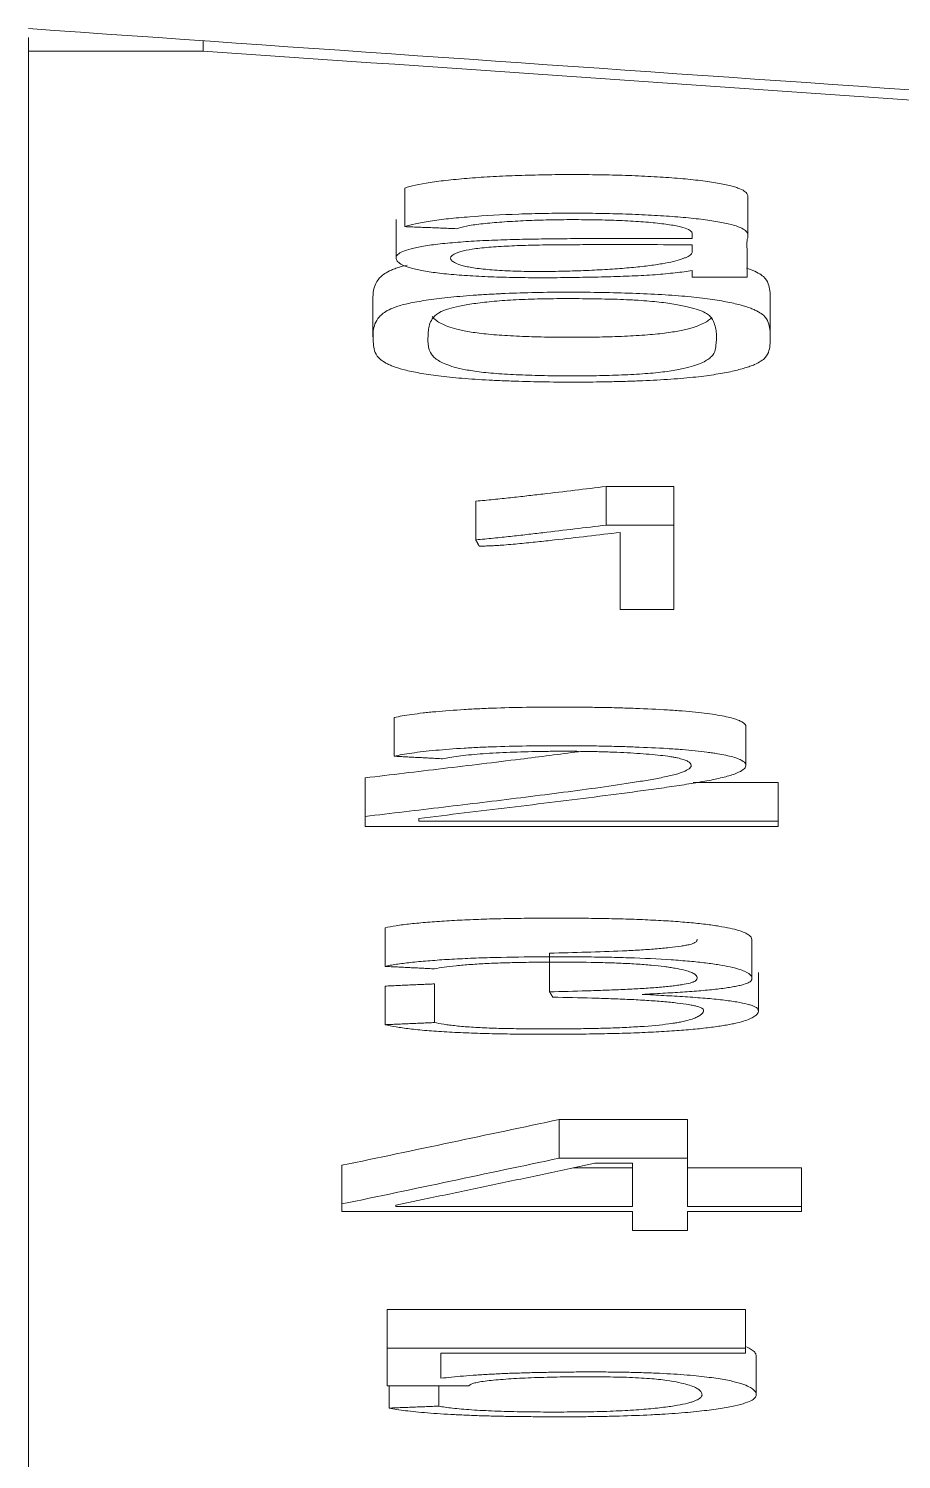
# Model space of a CAD drawing. Header units: millimetres. Extents: x 0 to 594, y 0 to 420.
# Drawn here: x 235.371 to 237.621, y 46.665 to 50.355 of the extents above; entities that cross this region are included whole.
import ezdxf

# ---------------------------------------------------------------- set-up
doc = ezdxf.new("R2010")
doc.units = ezdxf.units.MM
doc.layers.add('1', color=7, linetype='Continuous')

msp = doc.modelspace()

# ---------------------------------------------------------------- linework, layer by layer
at = {"layer": '1', "color": 7, "linetype": 'Continuous', "lineweight": 13}
for p, q in [((235.371, 50.3321), (235.371, 50.2967)), ((235.821, 50.2967), (235.821, 50.3237)), ((235.371, 50.2967), (235.371, 43.1287)), ((235.821, 50.2967), (235.371, 50.2967)), ((236.3411, 49.844), (236.3411, 49.9436)), ((237.2254, 49.8211), (237.2254, 49.9208)), ((236.3182, 49.8628), (236.3182, 49.7632)), ((237.0818, 49.7971), (237.0818, 49.7809)), ((237.0818, 49.7307), (237.0818, 49.7139)), ((237.0818, 49.7139), (237.2232, 49.7139)), ((236.2588, 49.6595), (236.2588, 49.5598)), ((237.2828, 49.5551), (237.2828, 49.6547)), ((236.8598, 49.0743), (236.8598, 49.174)), ((236.8598, 49.174), (237.0346, 49.174)), ((237.0346, 49.0743), (237.0346, 49.174)), ((236.5238, 49.0363), (236.5238, 49.1359)), ((237.0346, 49.0743), (236.8598, 49.0743)), ((236.8959, 49.0554), (236.8959, 48.857)), ((237.0346, 48.857), (237.0346, 49.0743)), ((236.8959, 48.857), (237.0346, 48.857)), ((236.3134, 48.4782), (236.3134, 48.5779)), ((237.2204, 48.4546), (237.2204, 48.5542)), ((236.2385, 48.3228), (236.2385, 48.4224)), ((237.0841, 48.4104), (237.3037, 48.4104)), ((237.3037, 48.3108), (237.3037, 48.4104)), ((236.2385, 48.3228), (236.2385, 48.2965)), ((236.3772, 48.3108), (236.3772, 48.3176)), ((237.3037, 48.3108), (236.3772, 48.3108)), ((237.3037, 48.2965), (237.3037, 48.3108)), ((236.2385, 48.2965), (237.3037, 48.2965)), ((236.2898, 47.9361), (236.2898, 48.0358)), ((237.2357, 47.9051), (237.2357, 48.0048)), ((236.7142, 47.8703), (236.7142, 47.97)), ((237.2524, 47.8211), (237.2524, 47.9207)), ((236.2898, 47.7857), (236.2898, 47.8853)), ((236.4174, 47.7913), (236.4174, 47.891)), ((236.7392, 47.4415), (236.7392, 47.5412)), ((237.0693, 47.5412), (236.7392, 47.5412)), ((237.0693, 47.4415), (237.0693, 47.5412)), ((236.1788, 47.3233), (236.1788, 47.423)), ((236.7392, 47.4415), (237.0693, 47.4415)), ((236.9278, 47.4285), (236.8307, 47.4285)), ((236.9278, 47.3171), (236.9278, 47.4285)), ((237.0693, 47.4415), (237.0693, 47.3171)), ((236.9278, 47.4168), (236.7757, 47.4168)), ((237.3633, 47.4168), (237.0693, 47.4168)), ((237.3633, 47.3171), (237.3633, 47.4168)), ((236.1788, 47.3043), (236.1788, 47.3233)), ((236.3175, 47.3205), (236.3175, 47.3171)), ((236.3175, 47.3171), (236.9278, 47.3171)), ((237.0693, 47.3171), (237.3633, 47.3171)), ((237.3633, 47.3171), (237.3633, 47.3043)), ((236.9278, 47.3043), (236.1788, 47.3043)), ((236.9278, 47.2553), (236.9278, 47.3043)), ((237.0693, 47.3043), (237.0693, 47.2553)), ((237.3633, 47.3043), (237.0693, 47.3043)), ((237.0693, 47.2553), (236.9278, 47.2553)), ((236.2953, 47.0508), (237.2191, 47.0508)), ((236.2953, 46.9511), (236.2953, 47.0508)), ((237.2191, 46.9511), (237.2191, 47.0508)), ((236.2953, 46.9511), (236.2953, 46.8543)), ((237.2191, 46.9511), (236.2953, 46.9511)), ((237.2191, 46.9388), (237.2191, 46.9511)), ((236.434, 46.8737), (236.434, 46.9388)), ((236.434, 46.9388), (237.2191, 46.9388)), ((237.2468, 46.8316), (237.2468, 46.9313)), ((236.2953, 46.8543), (236.5062, 46.8543)), ((236.3009, 46.7969), (236.3009, 46.8543)), ((236.4285, 46.8019), (236.4285, 46.8543))]:
    msp.add_line(p, q, dxfattribs=at)
for centre, major_axis, ratio, start_param, end_param in [((443.0156, 1042.6347), (1731.6312, -0.0844), 0.577216, 4.592477, 4.594774), ((222.1041, 1069.2413), (-33.4339, -1026.0286), 0.436164, 0.10594, 0.107189), ((222.3674, 1050.2437), (-33.9092, -1007.1242), 0.440182, 0.10741, 0.108671)]:
    msp.add_ellipse(centre, major_axis=major_axis, ratio=ratio, start_param=start_param, end_param=end_param, dxfattribs=at)
msp.add_open_spline([(239.6493, 50.0592), (238.2232, 50.1567), (236.7971, 50.2552), (235.371, 50.3548)], degree=3, dxfattribs=at)
for points, knots in [([(236.3411, 49.9436), (236.3564, 49.9488), (236.3775, 49.9536), (236.4133, 49.9591), (236.4208, 49.9601), (236.4366, 49.9621), (236.4448, 49.9631), (236.4703, 49.9659), (236.4886, 49.9675), (236.5178, 49.9698), (236.5278, 49.9706), (236.5481, 49.9719), (236.5584, 49.9725), (236.59, 49.9743), (236.6117, 49.9752), (236.6454, 49.9764), (236.6568, 49.9767), (236.6796, 49.9773), (236.691, 49.9776), (236.7255, 49.9782), (236.7486, 49.9784), (236.7953, 49.9784), (236.8188, 49.9782), (236.8649, 49.9775), (236.8876, 49.9769), (236.921, 49.9758), (236.9321, 49.9754), (236.954, 49.9744), (236.9649, 49.9739), (236.9968, 49.9722), (237.0373, 49.9696), (237.0735, 49.9662), (237.099, 49.9634), (237.1072, 49.9624), (237.1227, 49.9603), (237.1301, 49.9593), (237.1508, 49.956), (237.163, 49.9537), (237.1787, 49.9501), (237.1836, 49.9488), (237.1923, 49.9463), (237.1962, 49.945), (237.2067, 49.9411), (237.2121, 49.9385), (237.22, 49.9331), (237.2224, 49.9304), (237.225, 49.9254), (237.2254, 49.9231), (237.2254, 49.9208)], [0, 0, 0, 0, 0.106137, 0.106137, 0.132672, 0.132672, 0.159206, 0.159206, 0.212275, 0.212275, 0.238809, 0.238809, 0.265343, 0.265343, 0.318412, 0.318412, 0.344947, 0.344947, 0.371481, 0.371481, 0.42455, 0.42455, 0.477618, 0.477618, 0.530687, 0.530687, 0.557221, 0.557221, 0.583756, 0.583756, 0.636824, 0.689893, 0.689893, 0.716427, 0.716427, 0.742962, 0.742962, 0.79603, 0.79603, 0.822565, 0.822565, 0.849099, 0.849099, 0.902168, 0.902168, 0.955237, 0.955237, 1, 1, 1, 1]), ([(237.2232, 49.7139), (237.2232, 49.7247), (237.2232, 49.7356), (237.2232, 49.7518), (237.2232, 49.7572), (237.2234, 49.768), (237.2235, 49.7735), (237.2234, 49.7816), (237.2233, 49.7843), (237.223, 49.7897), (237.2226, 49.7952), (237.2225, 49.8006), (237.2228, 49.806), (237.2233, 49.8088), (237.2251, 49.8169), (237.2266, 49.8224), (237.2226, 49.8305), (237.2203, 49.8332), (237.2125, 49.8386), (237.2071, 49.8413), (237.1933, 49.8464), (237.1848, 49.849), (237.1691, 49.8527), (237.1635, 49.8539), (237.1513, 49.8562), (237.1448, 49.8573), (237.1241, 49.8606), (237.1088, 49.8626), (237.0835, 49.8654), (237.0746, 49.8664), (237.0564, 49.8681), (237.047, 49.8689), (237.0181, 49.8712), (236.9977, 49.8725), (236.9659, 49.8742), (236.9549, 49.8747), (236.933, 49.8757), (236.9219, 49.8761), (236.8883, 49.8772), (236.8655, 49.8778), (236.8308, 49.8784), (236.819, 49.8785), (236.7957, 49.8787), (236.784, 49.8787), (236.7491, 49.8787), (236.726, 49.8785), (236.6914, 49.8779), (236.6799, 49.8777), (236.657, 49.8771), (236.6456, 49.8768), (236.5897, 49.8748), (236.5477, 49.8725), (236.4891, 49.8679), (236.4707, 49.8663), (236.4367, 49.8626), (236.4209, 49.8606), (236.3995, 49.8573), (236.3927, 49.8562), (236.38, 49.8539), (236.3625, 49.8504), (236.3488, 49.8466), (236.3411, 49.844)], [0, 0, 0, 0, 0.125, 0.125, 0.1875, 0.1875, 0.25, 0.25, 0.28125, 0.28125, 0.3125, 0.34375, 0.34375, 0.375, 0.375, 0.4375, 0.4375, 0.46875, 0.46875, 0.5, 0.5, 0.53125, 0.53125, 0.546875, 0.546875, 0.5625, 0.5625, 0.59375, 0.59375, 0.609375, 0.609375, 0.625, 0.625, 0.65625, 0.65625, 0.671875, 0.671875, 0.6875, 0.6875, 0.71875, 0.71875, 0.734375, 0.734375, 0.75, 0.75, 0.78125, 0.78125, 0.796875, 0.796875, 0.8125, 0.8125, 0.875, 0.875, 0.90625, 0.90625, 0.9375, 0.9375, 0.953125, 0.953125, 0.96875, 1, 1, 1, 1]), ([(236.4743, 49.8388), (236.481, 49.8411), (236.4893, 49.8433), (236.5049, 49.8464), (236.5106, 49.8474), (236.5232, 49.8493), (236.53, 49.8502), (236.5516, 49.8527), (236.5675, 49.8542), (236.6022, 49.8568), (236.6204, 49.8579), (236.658, 49.8598), (236.6775, 49.8605), (236.7177, 49.8616), (236.738, 49.8619), (236.7685, 49.8621), (236.7787, 49.8621), (236.7992, 49.862), (236.8095, 49.8619), (236.8401, 49.8615), (236.8601, 49.8611), (236.8893, 49.86), (236.899, 49.8596), (236.9179, 49.8587), (236.9273, 49.8582), (236.9545, 49.8565), (236.9713, 49.8551), (236.9944, 49.8528), (237.0018, 49.8519), (237.0156, 49.8501), (237.0285, 49.8483), (237.0395, 49.8463), (237.0494, 49.8442), (237.0539, 49.8431), (237.0657, 49.8397), (237.0713, 49.8374), (237.077, 49.8339), (237.0784, 49.8327), (237.0805, 49.8303), (237.0811, 49.8291), (237.0821, 49.8255), (237.0817, 49.8231), (237.0818, 49.8183), (237.082, 49.8159), (237.0818, 49.8135)], [0, 0, 0, 0, 0.0625, 0.0625, 0.09375, 0.09375, 0.125, 0.125, 0.1875, 0.1875, 0.25, 0.25, 0.3125, 0.3125, 0.375, 0.375, 0.40625, 0.40625, 0.4375, 0.4375, 0.5, 0.5, 0.53125, 0.53125, 0.5625, 0.5625, 0.625, 0.625, 0.65625, 0.65625, 0.6875, 0.71875, 0.71875, 0.75, 0.75, 0.8125, 0.8125, 0.84375, 0.84375, 0.875, 0.875, 0.9375, 0.9375, 1, 1, 1, 1]), ([(237.0818, 49.8135), (237.0377, 49.8137), (236.9936, 49.8137), (236.9275, 49.8136), (236.9055, 49.8136), (236.8614, 49.8135), (236.8174, 49.8134), (236.7733, 49.8131), (236.7293, 49.8127), (236.7073, 49.8125), (236.6636, 49.8118), (236.6419, 49.8114), (236.6098, 49.8105), (236.5991, 49.8102), (236.5779, 49.8094), (236.5674, 49.809), (236.5365, 49.8077), (236.5168, 49.8066), (236.4792, 49.804), (236.4613, 49.8025), (236.4276, 49.7992), (236.4124, 49.7973), (236.3857, 49.7933), (236.3743, 49.7911), (236.3546, 49.7865), (236.3467, 49.7841), (236.3339, 49.7793), (236.3291, 49.7768), (236.3238, 49.773), (236.3223, 49.7717), (236.3201, 49.7691), (236.3178, 49.7653), (236.318, 49.7615), (236.3202, 49.7565), (236.3221, 49.754), (236.3265, 49.7502), (236.3283, 49.7489), (236.3324, 49.7464), (236.3348, 49.7452), (236.343, 49.7415), (236.3498, 49.739), (236.3627, 49.7355), (236.3675, 49.7344), (236.3778, 49.7321), (236.3834, 49.731), (236.4014, 49.7278), (236.4149, 49.7258), (236.4377, 49.7231), (236.4457, 49.7223), (236.4627, 49.7206), (236.4717, 49.7199), (236.4993, 49.7178), (236.5188, 49.7166), (236.5495, 49.7152), (236.56, 49.7147), (236.5811, 49.714), (236.5918, 49.7137), (236.6239, 49.7129), (236.6456, 49.7125), (236.6895, 49.7122), (236.7118, 49.7122), (236.7557, 49.7126), (236.7774, 49.7129), (236.8207, 49.7137), (236.8423, 49.7141), (236.8745, 49.715), (236.8851, 49.7153), (236.9064, 49.716), (236.9169, 49.7164), (236.9478, 49.7177), (236.9675, 49.7188), (236.9953, 49.7208), (237.0043, 49.7216), (237.0217, 49.7232), (237.03, 49.724), (237.0538, 49.7267), (237.0683, 49.7286), (237.0818, 49.7307)], [0, 0, 0, 0, 0.0625, 0.0625, 0.09375, 0.09375, 0.125, 0.15625, 0.15625, 0.1875, 0.1875, 0.21875, 0.21875, 0.234375, 0.234375, 0.25, 0.25, 0.28125, 0.28125, 0.3125, 0.3125, 0.34375, 0.34375, 0.375, 0.375, 0.40625, 0.40625, 0.4375, 0.4375, 0.453125, 0.453125, 0.46875, 0.5, 0.5, 0.53125, 0.53125, 0.546875, 0.546875, 0.5625, 0.5625, 0.59375, 0.59375, 0.609375, 0.609375, 0.625, 0.625, 0.65625, 0.65625, 0.671875, 0.671875, 0.6875, 0.6875, 0.71875, 0.71875, 0.734375, 0.734375, 0.75, 0.75, 0.78125, 0.78125, 0.8125, 0.8125, 0.84375, 0.84375, 0.875, 0.875, 0.890625, 0.890625, 0.90625, 0.90625, 0.9375, 0.9375, 0.953125, 0.953125, 0.96875, 0.96875, 1, 1, 1, 1]), ([(237.0818, 49.7809), (237.0828, 49.7763), (237.0793, 49.7718), (237.0692, 49.7662), (237.0669, 49.7651), (237.0617, 49.7629), (237.0588, 49.7618), (237.0493, 49.7585), (237.0418, 49.7564), (237.0247, 49.7523), (237.015, 49.7503), (236.9987, 49.7475), (236.993, 49.7466), (236.9808, 49.7448), (236.9744, 49.7439), (236.9545, 49.7413), (236.9402, 49.7398), (236.9096, 49.737), (236.8934, 49.7357), (236.8677, 49.734), (236.8588, 49.7335), (236.8409, 49.7325), (236.8318, 49.732), (236.8043, 49.7308), (236.7855, 49.7301), (236.7471, 49.729), (236.7273, 49.7286), (236.6978, 49.7284), (236.6879, 49.7284), (236.6682, 49.7285), (236.6582, 49.7286), (236.6288, 49.7291), (236.6099, 49.7298), (236.5829, 49.7313), (236.5742, 49.7319), (236.5579, 49.7331), (236.5502, 49.7338), (236.5357, 49.7354), (236.5288, 49.7362), (236.5163, 49.738), (236.5106, 49.739), (236.5002, 49.7409), (236.4955, 49.7419), (236.4873, 49.744), (236.4837, 49.7451), (236.4743, 49.7483), (236.4699, 49.7506), (236.465, 49.754), (236.4636, 49.7551), (236.4614, 49.7574), (236.4571, 49.7631), (236.4594, 49.7687), (236.47, 49.7744), (236.4726, 49.7755), (236.4784, 49.7777), (236.4818, 49.7788), (236.4933, 49.782), (236.503, 49.7841), (236.5208, 49.7868), (236.5273, 49.7877), (236.5415, 49.7893), (236.5492, 49.7901), (236.5653, 49.7914), (236.5738, 49.792), (236.5912, 49.7931), (236.6003, 49.7936), (236.6279, 49.795), (236.6469, 49.7956), (236.6856, 49.7966), (236.7054, 49.7969), (236.745, 49.7973), (236.7648, 49.7974), (236.8044, 49.7976), (236.8242, 49.7976), (236.8836, 49.7977), (236.9232, 49.7978), (237.0025, 49.7976), (237.0421, 49.7974), (237.0818, 49.7971)], [0, 0, 0, 0, 0.0625, 0.0625, 0.078125, 0.078125, 0.09375, 0.09375, 0.125, 0.125, 0.15625, 0.15625, 0.171875, 0.171875, 0.1875, 0.1875, 0.21875, 0.21875, 0.25, 0.25, 0.265625, 0.265625, 0.28125, 0.28125, 0.3125, 0.3125, 0.34375, 0.34375, 0.359375, 0.359375, 0.375, 0.375, 0.40625, 0.40625, 0.421875, 0.421875, 0.4375, 0.4375, 0.453125, 0.453125, 0.46875, 0.46875, 0.484375, 0.484375, 0.5, 0.5, 0.53125, 0.53125, 0.546875, 0.546875, 0.5625, 0.625, 0.625, 0.640625, 0.640625, 0.65625, 0.65625, 0.6875, 0.6875, 0.703125, 0.703125, 0.71875, 0.71875, 0.734375, 0.734375, 0.75, 0.75, 0.78125, 0.78125, 0.8125, 0.8125, 0.84375, 0.84375, 0.875, 0.875, 0.9375, 0.9375, 1, 1, 1, 1]), ([(236.3469, 49.7448), (236.3386, 49.7429), (236.3312, 49.7409), (236.32, 49.7374), (236.3158, 49.7359), (236.3081, 49.7329), (236.3046, 49.7314), (236.2888, 49.7238), (236.2814, 49.7177), (236.2703, 49.7055), (236.2665, 49.6993), (236.2616, 49.687), (236.2604, 49.6809), (236.2591, 49.6696), (236.2588, 49.6646), (236.2588, 49.6595)], [0, 0, 0, 0, 0.074537, 0.074537, 0.128008, 0.128008, 0.181478, 0.181478, 0.395359, 0.395359, 0.60924, 0.60924, 0.823121, 0.823121, 1, 1, 1, 1]), ([(237.2828, 49.6547), (237.2828, 49.6564), (237.2828, 49.6582), (237.2827, 49.6662), (237.2826, 49.6784), (237.2802, 49.6907), (237.2756, 49.703), (237.2722, 49.7091), (237.2618, 49.7183), (237.2574, 49.7214), (237.2466, 49.7274), (237.24, 49.7304), (237.2288, 49.7346), (237.2252, 49.7358), (237.2214, 49.737)], [0, 0, 0, 0, 0.065061, 0.065061, 0.28711, 0.50916, 0.50916, 0.731209, 0.731209, 0.842234, 0.842234, 0.953259, 0.953259, 1, 1, 1, 1]), ([(236.5999, 49.6717), (236.6255, 49.6728), (236.6515, 49.6736), (236.7042, 49.6747), (236.731, 49.675), (236.7854, 49.6751), (236.8124, 49.6749), (236.8656, 49.674), (236.892, 49.6734), (236.9441, 49.6716), (236.9694, 49.6705), (237.0058, 49.6685), (237.0177, 49.6677), (237.0408, 49.6661), (237.0521, 49.6653), (237.0845, 49.6624), (237.1039, 49.6603), (237.1302, 49.6568), (237.1385, 49.6556), (237.1543, 49.653), (237.1618, 49.6517), (237.1826, 49.6477), (237.1947, 49.645), (237.2159, 49.6393), (237.225, 49.6364), (237.2368, 49.6319), (237.2404, 49.6304), (237.2469, 49.6274), (237.2558, 49.6229), (237.2705, 49.6124), (237.2756, 49.6033), (237.2802, 49.5911), (237.2814, 49.585), (237.2826, 49.5729), (237.2827, 49.5668), (237.2828, 49.5546), (237.2829, 49.5425), (237.2813, 49.5303), (237.278, 49.5182), (237.2755, 49.5122), (237.2645, 49.5002), (237.2558, 49.4942), (237.2386, 49.4868), (237.2348, 49.4853), (237.2266, 49.4823), (237.2223, 49.4809), (237.2081, 49.4766), (237.1974, 49.4738), (237.1789, 49.4696), (237.1723, 49.4683), (237.1583, 49.4657), (237.1509, 49.4644), (237.1275, 49.4606), (237.1102, 49.4583), (237.0812, 49.4552), (237.0709, 49.4542), (237.0493, 49.4523), (237.038, 49.4514), (237.0034, 49.449), (236.9792, 49.4476), (236.9411, 49.446), (236.9281, 49.4455), (236.9019, 49.4447), (236.8887, 49.4444), (236.8489, 49.4435), (236.8221, 49.4432), (236.7681, 49.4429), (236.7407, 49.4431), (236.6869, 49.4437), (236.6604, 49.4443), (236.6214, 49.4455), (236.6085, 49.446), (236.5829, 49.447), (236.5703, 49.4476), (236.5334, 49.4496), (236.5101, 49.4511), (236.4774, 49.4538), (236.4668, 49.4548), (236.4466, 49.4569), (236.437, 49.458), (236.4098, 49.4614), (236.3936, 49.4639), (236.3716, 49.4678), (236.3647, 49.4691), (236.3519, 49.4718), (236.346, 49.4732), (236.3294, 49.4774), (236.32, 49.4803), (236.308, 49.4847), (236.3044, 49.4862), (236.2977, 49.4892), (236.2947, 49.4907), (236.2865, 49.4952), (236.2822, 49.4982), (236.2643, 49.5134), (236.2617, 49.5256), (236.2595, 49.544), (236.259, 49.5501), (236.2588, 49.5624), (236.259, 49.5685), (236.2603, 49.5808), (236.2615, 49.5869), (236.2663, 49.5992), (236.2699, 49.6053), (236.2808, 49.6175), (236.288, 49.6236), (236.3062, 49.6327), (236.3136, 49.6357), (236.3275, 49.6401), (236.3326, 49.6416), (236.3437, 49.6445), (236.3498, 49.6459), (236.3695, 49.65), (236.3847, 49.6526), (236.4108, 49.6563), (236.42, 49.6575), (236.439, 49.6598), (236.4489, 49.6609), (236.4797, 49.664), (236.5018, 49.6659), (236.5374, 49.6683), (236.5495, 49.6691), (236.5681, 49.6701), (236.5775, 49.6706), (236.5871, 49.6711), (236.5935, 49.6714), (236.5967, 49.6715), (236.5999, 49.6717)], [0, 0, 0, 0, 0.015625, 0.015625, 0.03125, 0.03125, 0.046875, 0.046875, 0.0625, 0.0625, 0.078125, 0.078125, 0.085938, 0.085938, 0.09375, 0.09375, 0.109375, 0.109375, 0.117188, 0.117188, 0.125, 0.125, 0.140625, 0.140625, 0.15625, 0.15625, 0.164063, 0.164063, 0.171875, 0.1875, 0.21875, 0.21875, 0.25, 0.25, 0.28125, 0.28125, 0.3125, 0.34375, 0.34375, 0.375, 0.375, 0.40625, 0.40625, 0.414063, 0.414063, 0.421875, 0.421875, 0.4375, 0.4375, 0.445313, 0.445313, 0.453125, 0.453125, 0.46875, 0.46875, 0.476562, 0.476562, 0.484375, 0.484375, 0.5, 0.5, 0.507812, 0.507812, 0.515625, 0.515625, 0.53125, 0.53125, 0.546875, 0.546875, 0.5625, 0.5625, 0.570312, 0.570312, 0.578125, 0.578125, 0.59375, 0.59375, 0.601562, 0.601562, 0.609375, 0.609375, 0.625, 0.625, 0.632812, 0.632812, 0.640625, 0.640625, 0.65625, 0.65625, 0.664062, 0.664062, 0.671875, 0.671875, 0.6875, 0.6875, 0.75, 0.75, 0.78125, 0.78125, 0.8125, 0.8125, 0.84375, 0.84375, 0.875, 0.875, 0.90625, 0.90625, 0.921875, 0.921875, 0.929687, 0.929687, 0.9375, 0.9375, 0.953125, 0.953125, 0.960937, 0.960937, 0.96875, 0.96875, 0.984375, 0.984375, 0.992188, 0.992188, 0.996094, 0.998047, 0.998047, 1, 1, 1, 1]), ([(236.9429, 49.654), (236.9629, 49.6527), (236.9805, 49.6512), (237.0125, 49.6476), (237.0268, 49.6455), (237.0519, 49.6412), (237.0628, 49.639), (237.0821, 49.6343), (237.0904, 49.6319), (237.1116, 49.6246), (237.1205, 49.6196), (237.129, 49.612), (237.1311, 49.6094), (237.1343, 49.6043), (237.1354, 49.6017), (237.1408, 49.5889), (237.1433, 49.5786), (237.1449, 49.5581), (237.1439, 49.5479), (237.1424, 49.5325), (237.1415, 49.5249), (237.1377, 49.5172), (237.1342, 49.5121), (237.132, 49.5096), (237.1236, 49.502), (237.1157, 49.497), (237.099, 49.4896), (237.0927, 49.4872), (237.0775, 49.4824), (237.0688, 49.48), (237.0534, 49.4766), (237.0478, 49.4755), (237.0358, 49.4733), (237.0292, 49.4723), (237.0083, 49.4693), (236.9925, 49.4675), (236.9653, 49.4652), (236.9558, 49.4645), (236.9362, 49.4632), (236.9262, 49.4627), (236.9055, 49.4617), (236.8948, 49.4613), (236.8732, 49.4605), (236.8623, 49.4602), (236.8295, 49.4594), (236.8073, 49.4592), (236.7736, 49.459), (236.7623, 49.459), (236.7398, 49.4592), (236.7287, 49.4593), (236.6955, 49.4598), (236.6737, 49.4603), (236.6415, 49.4615), (236.6309, 49.4619), (236.6103, 49.463), (236.5904, 49.4641), (236.5718, 49.4656), (236.5539, 49.4672), (236.5456, 49.468), (236.5301, 49.4699), (236.5229, 49.4708), (236.5096, 49.4729), (236.5034, 49.474), (236.4862, 49.4773), (236.4766, 49.4796), (236.4601, 49.4843), (236.453, 49.4867), (236.4406, 49.4916), (236.4353, 49.4941), (236.4264, 49.499), (236.4153, 49.5065), (236.4098, 49.514), (236.4017, 49.529), (236.4005, 49.5391), (236.4005, 49.5542), (236.4007, 49.5593), (236.4011, 49.5694), (236.4013, 49.5745), (236.4026, 49.5846), (236.4036, 49.5896), (236.4076, 49.5998), (236.4105, 49.6048), (236.419, 49.6149), (236.4247, 49.62), (236.4376, 49.6262), (236.4404, 49.6274), (236.4468, 49.6298), (236.4503, 49.631), (236.4618, 49.6346), (236.4709, 49.6369), (236.4924, 49.6413), (236.5049, 49.6435), (236.5327, 49.6474), (236.5479, 49.6492), (236.5735, 49.6517), (236.5825, 49.6525), (236.6009, 49.6539), (236.6105, 49.6545), (236.6303, 49.6556), (236.6406, 49.6561), (236.6618, 49.6569), (236.6725, 49.6573), (236.7049, 49.6581), (236.7268, 49.6583), (236.7601, 49.6584), (236.7713, 49.6584), (236.7934, 49.6583), (236.8044, 49.6582), (236.8374, 49.6578), (236.8592, 49.6574), (236.8914, 49.6565), (236.9021, 49.6561), (236.9178, 49.6554), (236.9255, 49.655), (236.933, 49.6546), (236.938, 49.6543), (236.9404, 49.6542), (236.9429, 49.654)], [0, 0, 0, 0, 0.015625, 0.015625, 0.03125, 0.03125, 0.046875, 0.046875, 0.0625, 0.0625, 0.09375, 0.09375, 0.109375, 0.109375, 0.125, 0.125, 0.1875, 0.1875, 0.25, 0.25, 0.28125, 0.296875, 0.296875, 0.3125, 0.3125, 0.34375, 0.34375, 0.359375, 0.359375, 0.375, 0.375, 0.382813, 0.382813, 0.390625, 0.390625, 0.40625, 0.40625, 0.414063, 0.414063, 0.421875, 0.421875, 0.429688, 0.429688, 0.4375, 0.4375, 0.453125, 0.453125, 0.460938, 0.460938, 0.46875, 0.46875, 0.484375, 0.484375, 0.492188, 0.492188, 0.5, 0.507813, 0.507813, 0.515625, 0.515625, 0.523438, 0.523438, 0.53125, 0.53125, 0.546875, 0.546875, 0.5625, 0.5625, 0.578125, 0.578125, 0.59375, 0.625, 0.625, 0.6875, 0.6875, 0.71875, 0.71875, 0.75, 0.75, 0.78125, 0.78125, 0.8125, 0.8125, 0.84375, 0.84375, 0.851563, 0.851563, 0.859375, 0.859375, 0.875, 0.875, 0.890625, 0.890625, 0.90625, 0.90625, 0.914063, 0.914063, 0.921875, 0.921875, 0.929688, 0.929688, 0.9375, 0.9375, 0.953125, 0.953125, 0.960938, 0.960938, 0.96875, 0.96875, 0.984375, 0.984375, 0.992188, 0.992188, 0.996094, 0.998047, 0.998047, 1, 1, 1, 1]), ([(236.4115, 49.6119), (236.4141, 49.6084), (236.4175, 49.605), (236.4256, 49.5992), (236.4297, 49.5967), (236.4396, 49.5917), (236.4454, 49.5892), (236.4587, 49.5844), (236.4663, 49.582), (236.4845, 49.5773), (236.4949, 49.5751), (236.5134, 49.5719), (236.5201, 49.5709), (236.5346, 49.5689), (236.5424, 49.568), (236.559, 49.5663), (236.5678, 49.5655), (236.5863, 49.5641), (236.596, 49.5635), (236.626, 49.5617), (236.6469, 49.5609), (236.6791, 49.5599), (236.69, 49.5596), (236.7121, 49.5592), (236.7233, 49.559), (236.7566, 49.5587), (236.7788, 49.5586), (236.812, 49.5589), (236.8231, 49.559), (236.8452, 49.5594), (236.8563, 49.5597), (236.8888, 49.5606), (236.9098, 49.5615), (236.94, 49.5631), (236.9499, 49.5637), (236.9687, 49.5651), (236.9777, 49.5659), (236.9947, 49.5675), (237.0027, 49.5684), (237.0178, 49.5703), (237.0248, 49.5713), (237.0443, 49.5744), (237.0553, 49.5765), (237.0697, 49.58), (237.0742, 49.5812), (237.0824, 49.5835), (237.0862, 49.5847), (237.0967, 49.5883), (237.1026, 49.5907), (237.113, 49.5956), (237.1174, 49.5981), (237.125, 49.6031), (237.1282, 49.6056), (237.1312, 49.6086), (237.1316, 49.609), (237.132, 49.6094)], [0, 0, 0, 0, 0.069211, 0.069211, 0.120441, 0.120441, 0.17167, 0.17167, 0.2229, 0.2229, 0.274129, 0.274129, 0.299744, 0.299744, 0.325359, 0.325359, 0.350973, 0.350973, 0.376588, 0.376588, 0.427818, 0.427818, 0.453432, 0.453432, 0.479047, 0.479047, 0.530277, 0.530277, 0.555891, 0.555891, 0.581506, 0.581506, 0.632736, 0.632736, 0.65835, 0.65835, 0.683965, 0.683965, 0.70958, 0.70958, 0.735195, 0.735195, 0.786424, 0.786424, 0.812039, 0.812039, 0.837654, 0.837654, 0.888883, 0.888883, 0.940113, 0.940113, 0.991342, 0.991342, 1, 1, 1, 1]), ([(236.5238, 49.1359), (236.5393, 49.1373), (236.5545, 49.1388), (236.5843, 49.1417), (236.5989, 49.1433), (236.6275, 49.1464), (236.6415, 49.148), (236.6693, 49.1512), (236.6832, 49.1528), (236.7245, 49.1576), (236.7519, 49.1608), (236.8062, 49.1674), (236.8331, 49.1707), (236.8598, 49.174)], [0, 0, 0, 0, 0.125, 0.125, 0.25, 0.25, 0.375, 0.375, 0.5, 0.5, 0.75, 0.75, 1, 1, 1, 1]), ([(236.8598, 49.0743), (236.8331, 49.071), (236.8062, 49.0677), (236.7519, 49.0612), (236.7245, 49.058), (236.6831, 49.0531), (236.6693, 49.0515), (236.6415, 49.0483), (236.6275, 49.0467), (236.599, 49.0436), (236.5844, 49.0421), (236.5545, 49.0391), (236.5393, 49.0377), (236.5238, 49.0363)], [0, 0, 0, 0, 0.25, 0.25, 0.5, 0.5, 0.625, 0.625, 0.75, 0.75, 0.875, 0.875, 1, 1, 1, 1]), ([(236.5325, 49.0201), (236.5377, 49.0201), (236.5428, 49.0202), (236.5529, 49.0204), (236.5579, 49.0206), (236.5676, 49.0209), (236.5722, 49.0212), (236.5811, 49.0218), (236.5854, 49.0221), (236.598, 49.023), (236.6062, 49.0237), (236.6221, 49.0251), (236.6299, 49.0259), (236.6529, 49.0281), (236.6679, 49.0296), (236.6974, 49.0327), (236.712, 49.0343), (236.7553, 49.0391), (236.7837, 49.0423), (236.8401, 49.0488), (236.868, 49.0521), (236.8959, 49.0554)], [0, 0, 0, 0, 0.03125, 0.03125, 0.0625, 0.0625, 0.09375, 0.09375, 0.125, 0.125, 0.1875, 0.1875, 0.25, 0.25, 0.375, 0.375, 0.5, 0.5, 0.75, 0.75, 1, 1, 1, 1]), ([(236.3134, 48.5779), (236.326, 48.5808), (236.3414, 48.5835), (236.3683, 48.5873), (236.3778, 48.5885), (236.3931, 48.5903), (236.3984, 48.5908), (236.4092, 48.592), (236.4148, 48.5925), (236.4432, 48.5952), (236.4677, 48.597), (236.507, 48.5994), (236.5206, 48.6001), (236.5486, 48.6014), (236.5628, 48.602), (236.6061, 48.6034), (236.6358, 48.6041), (236.6812, 48.6046), (236.6965, 48.6047), (236.7268, 48.6049), (236.7419, 48.6049), (236.772, 48.6048), (236.787, 48.6047), (236.817, 48.6044), (236.832, 48.6042), (236.8618, 48.6037), (236.8767, 48.6034), (236.9063, 48.6025), (236.9209, 48.602), (236.964, 48.6005), (236.9918, 48.5992), (237.0249, 48.5971), (237.0314, 48.5967), (237.0441, 48.5958), (237.0503, 48.5954), (237.0681, 48.5939), (237.0793, 48.5928), (237.1005, 48.5906), (237.1107, 48.5894), (237.13, 48.587), (237.1391, 48.5857), (237.1553, 48.583), (237.1626, 48.5816), (237.176, 48.5787), (237.182, 48.5773), (237.1924, 48.5743), (237.1968, 48.5728), (237.2044, 48.5697), (237.2075, 48.5682), (237.2153, 48.5635), (237.2187, 48.5604), (237.2203, 48.5562), (237.2205, 48.5552), (237.2204, 48.5542)], [0, 0, 0, 0, 0.069859, 0.069859, 0.104789, 0.104789, 0.122254, 0.122254, 0.139718, 0.139718, 0.209578, 0.209578, 0.244507, 0.244507, 0.279437, 0.279437, 0.349296, 0.349296, 0.384226, 0.384226, 0.419155, 0.419155, 0.454085, 0.454085, 0.489015, 0.489015, 0.523944, 0.523944, 0.558874, 0.558874, 0.628733, 0.628733, 0.646198, 0.646198, 0.663663, 0.663663, 0.698592, 0.698592, 0.733522, 0.733522, 0.768452, 0.768452, 0.803381, 0.803381, 0.838311, 0.838311, 0.87324, 0.87324, 0.90817, 0.90817, 0.978029, 0.978029, 1, 1, 1, 1]), ([(236.4382, 48.4715), (236.4497, 48.474), (236.4632, 48.4763), (236.4872, 48.4795), (236.4959, 48.4805), (236.5147, 48.4824), (236.5247, 48.4833), (236.5561, 48.4857), (236.5788, 48.4869), (236.6272, 48.489), (236.6521, 48.4898), (236.6902, 48.4905), (236.703, 48.4907), (236.7289, 48.4909), (236.742, 48.491), (236.7809, 48.491), (236.8065, 48.4906), (236.8444, 48.4898), (236.857, 48.4894), (236.8817, 48.4885), (236.8937, 48.488), (236.9287, 48.4863), (236.9507, 48.4848), (236.9813, 48.4823), (236.9909, 48.4813), (237.0087, 48.4794), (237.0169, 48.4783), (237.0281, 48.4767), (237.0316, 48.4761), (237.0381, 48.4749), (237.0472, 48.4731), (237.0544, 48.4712), (237.0625, 48.4686), (237.0658, 48.4673), (237.0712, 48.4646), (237.0733, 48.4633), (237.0765, 48.4606), (237.0775, 48.4593), (237.0789, 48.4566), (237.0793, 48.4552), (237.0791, 48.4525), (237.0786, 48.4512), (237.0768, 48.4484), (237.0755, 48.4471), (237.0704, 48.4431), (237.0654, 48.4405), (237.0555, 48.4366), (237.0518, 48.4353), (237.0435, 48.4327), (237.039, 48.4314), (237.0244, 48.4277), (237.0133, 48.4252), (236.9895, 48.4205), (236.9768, 48.4182), (236.9501, 48.4137), (236.9363, 48.4114), (236.8938, 48.4048), (236.8638, 48.4004), (236.7711, 48.3876), (236.7062, 48.3793), (236.6071, 48.3671), (236.5738, 48.363), (236.5072, 48.3549), (236.4738, 48.3509), (236.4067, 48.3428), (236.373, 48.3388), (236.3057, 48.3308), (236.2721, 48.3268), (236.2385, 48.3228)], [0, 0, 0, 0, 0.03125, 0.03125, 0.046875, 0.046875, 0.0625, 0.0625, 0.09375, 0.09375, 0.125, 0.125, 0.140625, 0.140625, 0.15625, 0.15625, 0.1875, 0.1875, 0.203125, 0.203125, 0.21875, 0.21875, 0.25, 0.25, 0.265625, 0.265625, 0.28125, 0.28125, 0.289063, 0.289063, 0.296875, 0.3125, 0.3125, 0.328125, 0.328125, 0.34375, 0.34375, 0.359375, 0.359375, 0.375, 0.375, 0.390625, 0.390625, 0.40625, 0.40625, 0.4375, 0.4375, 0.453125, 0.453125, 0.46875, 0.46875, 0.5, 0.5, 0.53125, 0.53125, 0.5625, 0.5625, 0.625, 0.625, 0.75, 0.75, 0.8125, 0.8125, 0.875, 0.875, 0.9375, 0.9375, 1, 1, 1, 1]), ([(236.2385, 48.4224), (236.272, 48.4264), (236.3055, 48.4304), (236.3726, 48.4384), (236.4062, 48.4424), (236.4731, 48.4504), (236.5063, 48.4545), (236.5728, 48.4625), (236.6059, 48.4666), (236.6898, 48.4769), (236.7401, 48.4833), (236.7887, 48.4898)], [0, 0, 0, 0, 0.180253, 0.180253, 0.360507, 0.360507, 0.54076, 0.54076, 0.721013, 0.721013, 1, 1, 1, 1]), ([(236.3772, 48.3176), (236.4161, 48.3224), (236.4551, 48.3271), (236.5331, 48.3366), (236.5722, 48.3413), (236.6504, 48.3508), (236.6895, 48.3556), (236.767, 48.3651), (236.8054, 48.3699), (236.8815, 48.3796), (236.9191, 48.3845), (236.9737, 48.392), (236.9916, 48.3945), (237.0268, 48.3996), (237.0441, 48.4022), (237.0774, 48.4074), (237.0935, 48.41), (237.1237, 48.4154), (237.1379, 48.4182), (237.1568, 48.4225), (237.1627, 48.4239), (237.1738, 48.4268), (237.179, 48.4283), (237.1932, 48.4328), (237.2004, 48.4359), (237.2118, 48.442), (237.2158, 48.4451), (237.2192, 48.4498), (237.22, 48.4514), (237.2206, 48.4546), (237.2205, 48.4562), (237.2185, 48.4609), (237.2151, 48.464), (237.2072, 48.4687), (237.204, 48.4702), (237.1964, 48.4733), (237.1919, 48.4748), (237.1815, 48.4778), (237.1755, 48.4792), (237.1621, 48.482), (237.1548, 48.4834), (237.1426, 48.4854), (237.1383, 48.4861), (237.1294, 48.4874), (237.1246, 48.488), (237.1101, 48.4898), (237.0999, 48.491), (237.0786, 48.4932), (237.0675, 48.4943), (237.0496, 48.4958), (237.0434, 48.4962), (237.0307, 48.4971), (237.0241, 48.4975), (236.9911, 48.4996), (236.9634, 48.5008), (236.9205, 48.5024), (236.906, 48.5029), (236.8766, 48.5037), (236.8616, 48.5041), (236.8317, 48.5046), (236.8167, 48.5048), (236.7867, 48.5051), (236.7716, 48.5052), (236.7415, 48.5052), (236.7264, 48.5052), (236.6961, 48.5051), (236.6809, 48.505), (236.6355, 48.5044), (236.6059, 48.5038), (236.5627, 48.5023), (236.5485, 48.5018), (236.5276, 48.5008), (236.5207, 48.5005), (236.5071, 48.4998), (236.5004, 48.4994), (236.4676, 48.4974), (236.4432, 48.4955), (236.4093, 48.4924), (236.3984, 48.4912), (236.3779, 48.4889), (236.3683, 48.4876), (236.3414, 48.4838), (236.326, 48.4811), (236.3134, 48.4782)], [0, 0, 0, 0, 0.0625, 0.0625, 0.125, 0.125, 0.1875, 0.1875, 0.25, 0.25, 0.3125, 0.3125, 0.34375, 0.34375, 0.375, 0.375, 0.40625, 0.40625, 0.4375, 0.4375, 0.453125, 0.453125, 0.46875, 0.46875, 0.5, 0.5, 0.53125, 0.53125, 0.546875, 0.546875, 0.5625, 0.5625, 0.59375, 0.59375, 0.609375, 0.609375, 0.625, 0.625, 0.640625, 0.640625, 0.65625, 0.65625, 0.664062, 0.664062, 0.671875, 0.671875, 0.6875, 0.6875, 0.703125, 0.703125, 0.710937, 0.710937, 0.71875, 0.71875, 0.75, 0.75, 0.765625, 0.765625, 0.78125, 0.78125, 0.796875, 0.796875, 0.8125, 0.8125, 0.828125, 0.828125, 0.84375, 0.84375, 0.875, 0.875, 0.890625, 0.890625, 0.898438, 0.898438, 0.90625, 0.90625, 0.9375, 0.9375, 0.953125, 0.953125, 0.96875, 0.96875, 1, 1, 1, 1]), ([(236.2898, 48.0358), (236.298, 48.0376), (236.3174, 48.0412), (236.3421, 48.0443), (236.3626, 48.0466), (236.3697, 48.0473), (236.3844, 48.0487), (236.3919, 48.0493), (236.4153, 48.0513), (236.4317, 48.0524), (236.4576, 48.054), (236.4665, 48.0545), (236.4844, 48.0554), (236.4936, 48.0559), (236.5212, 48.0571), (236.5401, 48.0578), (236.5692, 48.0586), (236.579, 48.0589), (236.5987, 48.0593), (236.6088, 48.0595), (236.6387, 48.06), (236.6788, 48.0605), (236.7189, 48.0606), (236.759, 48.0606), (236.7791, 48.0605), (236.8193, 48.0601), (236.8395, 48.0598), (236.8792, 48.0591), (236.8987, 48.0586), (236.937, 48.0574), (236.9558, 48.0566), (236.9834, 48.0553), (236.9924, 48.0549), (237.01, 48.0539), (237.0185, 48.0533), (237.0435, 48.0517), (237.0592, 48.0505), (237.0815, 48.0484), (237.0887, 48.0477), (237.1027, 48.0463), (237.1095, 48.0455), (237.1287, 48.0432), (237.1403, 48.0416), (237.1614, 48.0381), (237.1708, 48.0364), (237.1959, 48.0309), (237.2078, 48.0271), (237.2209, 48.0212), (237.2244, 48.0193), (237.23, 48.0153), (237.2321, 48.0133), (237.2349, 48.0093), (237.2356, 48.0074), (237.2357, 48.0052), (237.2357, 48.005), (237.2357, 48.0048)], [0, 0, 0, 0, 0.043307, 0.086614, 0.086614, 0.108267, 0.108267, 0.129921, 0.129921, 0.173228, 0.173228, 0.194881, 0.194881, 0.216535, 0.216535, 0.259841, 0.259841, 0.281495, 0.281495, 0.303148, 0.303148, 0.346455, 0.389762, 0.389762, 0.433069, 0.433069, 0.476376, 0.476376, 0.519683, 0.519683, 0.56299, 0.56299, 0.584643, 0.584643, 0.606297, 0.606297, 0.649604, 0.649604, 0.671257, 0.671257, 0.692911, 0.692911, 0.736218, 0.736218, 0.779524, 0.779524, 0.866138, 0.866138, 0.909445, 0.909445, 0.952752, 0.952752, 0.996059, 0.996059, 1, 1, 1, 1]), ([(236.7142, 47.97), (236.7459, 47.9709), (236.7774, 47.9718), (236.8403, 47.9738), (236.8717, 47.9747), (236.9169, 47.9768), (236.9317, 47.9775), (236.9601, 47.9792), (236.9737, 47.9801), (236.9932, 47.9816), (236.9995, 47.9821), (237.0116, 47.9833), (237.0174, 47.9839), (237.0339, 47.9857), (237.044, 47.9869), (237.0574, 47.989), (237.0615, 47.9897), (237.0691, 47.9912), (237.0725, 47.9919), (237.0815, 47.9942), (237.0857, 47.9958), (237.0914, 47.999), (237.0929, 48.0006), (237.0942, 48.0035), (237.0944, 48.0047), (237.0944, 48.0059)], [0, 0, 0, 0, 0.170314, 0.170314, 0.340628, 0.340628, 0.425786, 0.425786, 0.510943, 0.510943, 0.553521, 0.553521, 0.5961, 0.5961, 0.681257, 0.681257, 0.723835, 0.723835, 0.766414, 0.766414, 0.851571, 0.851571, 0.936728, 0.936728, 1, 1, 1, 1]), ([(236.9528, 47.864), (236.9708, 47.8649), (236.9884, 47.8658), (237.0231, 47.8678), (237.0402, 47.8688), (237.0651, 47.8704), (237.0732, 47.871), (237.0891, 47.8722), (237.0968, 47.8728), (237.1117, 47.8741), (237.1191, 47.8748), (237.1333, 47.8762), (237.1402, 47.8769), (237.16, 47.8792), (237.1718, 47.8809), (237.1871, 47.8834), (237.1919, 47.8843), (237.2008, 47.8861), (237.2049, 47.887), (237.2161, 47.8898), (237.2217, 47.8917), (237.2299, 47.8956), (237.2324, 47.8976), (237.2354, 47.9016), (237.2358, 47.9036), (237.2356, 47.9076), (237.2349, 47.9096), (237.2309, 47.9155), (237.2255, 47.9195), (237.2125, 47.9253), (237.2072, 47.9273), (237.1949, 47.9311), (237.1806, 47.9348), (237.1619, 47.9384), (237.1407, 47.9418), (237.129, 47.9435), (237.1036, 47.9466), (237.083, 47.9487), (237.0599, 47.9507), (237.044, 47.9519), (237.0357, 47.9525), (236.9935, 47.9554), (236.957, 47.9571), (236.9086, 47.9586), (236.8988, 47.9589), (236.8791, 47.9594), (236.8496, 47.96), (236.7998, 47.9607), (236.7595, 47.9609), (236.719, 47.9609), (236.6987, 47.9609), (236.6384, 47.9605), (236.5989, 47.9598), (236.5506, 47.9584), (236.541, 47.9581), (236.522, 47.9574), (236.5125, 47.9571), (236.4845, 47.9558), (236.4487, 47.954), (236.4157, 47.9516), (236.3922, 47.9497), (236.3845, 47.949), (236.3698, 47.9476), (236.3627, 47.9469), (236.3424, 47.9447), (236.3301, 47.9431), (236.3135, 47.9406), (236.3082, 47.9397), (236.2985, 47.938), (236.2939, 47.9371), (236.2898, 47.9361)], [0, 0, 0, 0, 0.03125, 0.03125, 0.0625, 0.0625, 0.078125, 0.078125, 0.09375, 0.09375, 0.109375, 0.109375, 0.125, 0.125, 0.15625, 0.15625, 0.171875, 0.171875, 0.1875, 0.1875, 0.21875, 0.21875, 0.25, 0.25, 0.28125, 0.28125, 0.3125, 0.3125, 0.375, 0.375, 0.40625, 0.40625, 0.4375, 0.46875, 0.46875, 0.5, 0.5, 0.53125, 0.546875, 0.546875, 0.5625, 0.5625, 0.625, 0.625, 0.640625, 0.640625, 0.65625, 0.6875, 0.71875, 0.71875, 0.75, 0.75, 0.8125, 0.8125, 0.828125, 0.828125, 0.84375, 0.84375, 0.875, 0.90625, 0.90625, 0.921875, 0.921875, 0.9375, 0.9375, 0.96875, 0.96875, 0.984375, 0.984375, 1, 1, 1, 1]), ([(236.4174, 47.9298), (236.4249, 47.9313), (236.4331, 47.9327), (236.4515, 47.9354), (236.4617, 47.9366), (236.479, 47.9384), (236.4851, 47.939), (236.4977, 47.9401), (236.5042, 47.9406), (236.5175, 47.9415), (236.5244, 47.942), (236.5385, 47.9428), (236.5457, 47.9432), (236.568, 47.9443), (236.5838, 47.9449), (236.6156, 47.9458), (236.6317, 47.9462), (236.6643, 47.9467), (236.6807, 47.9469), (236.7138, 47.9471), (236.7305, 47.9472), (236.7801, 47.9471), (236.8129, 47.9467), (236.8534, 47.9457), (236.8615, 47.9455), (236.8773, 47.945), (236.8851, 47.9448), (236.9081, 47.9438), (236.9229, 47.9431), (236.944, 47.9418), (236.9509, 47.9413), (236.964, 47.9403), (236.9702, 47.9397), (236.9884, 47.938), (236.9995, 47.9368), (237.0149, 47.9349), (237.0198, 47.9342), (237.029, 47.9328), (237.0421, 47.9307), (237.0529, 47.9285), (237.0654, 47.9255), (237.0708, 47.9239), (237.0796, 47.9208), (237.0831, 47.9192), (237.0912, 47.9143), (237.0937, 47.9111), (237.0946, 47.9062), (237.0944, 47.9045), (237.0931, 47.9012), (237.0918, 47.8996), (237.0877, 47.8972), (237.086, 47.8964), (237.0818, 47.8948), (237.0793, 47.894), (237.0706, 47.8917), (237.0632, 47.8903), (237.0499, 47.8882), (237.0451, 47.8875), (237.0351, 47.8862), (237.0298, 47.8856), (237.0188, 47.8843), (237.013, 47.8837), (237.001, 47.8826), (236.9947, 47.8821), (236.9752, 47.8805), (236.9615, 47.8796), (236.9332, 47.8779), (236.9186, 47.8772), (236.8885, 47.8758), (236.8729, 47.8752), (236.8415, 47.8741), (236.8256, 47.8736), (236.778, 47.8722), (236.7462, 47.8712), (236.7142, 47.8703)], [0, 0, 0, 0, 0.03125, 0.03125, 0.0625, 0.0625, 0.078125, 0.078125, 0.09375, 0.09375, 0.109375, 0.109375, 0.125, 0.125, 0.15625, 0.15625, 0.1875, 0.1875, 0.21875, 0.21875, 0.25, 0.25, 0.3125, 0.3125, 0.328125, 0.328125, 0.34375, 0.34375, 0.375, 0.375, 0.390625, 0.390625, 0.40625, 0.40625, 0.4375, 0.4375, 0.453125, 0.453125, 0.46875, 0.5, 0.5, 0.53125, 0.53125, 0.5625, 0.5625, 0.625, 0.625, 0.65625, 0.65625, 0.6875, 0.6875, 0.703125, 0.703125, 0.71875, 0.71875, 0.75, 0.75, 0.765625, 0.765625, 0.78125, 0.78125, 0.796875, 0.796875, 0.8125, 0.8125, 0.84375, 0.84375, 0.875, 0.875, 0.90625, 0.90625, 0.9375, 0.9375, 1, 1, 1, 1]), ([(236.2898, 47.7857), (236.2982, 47.7838), (236.308, 47.7819), (236.3291, 47.7784), (236.3404, 47.7766), (236.36, 47.7742), (236.367, 47.7734), (236.3818, 47.772), (236.3895, 47.7713), (236.4135, 47.7693), (236.4306, 47.7681), (236.4581, 47.7665), (236.4675, 47.766), (236.4865, 47.7651), (236.4961, 47.7647), (236.5253, 47.7636), (236.5453, 47.763), (236.5862, 47.762), (236.6073, 47.7617), (236.6492, 47.7612), (236.6701, 47.7611), (236.712, 47.761), (236.7329, 47.761), (236.7748, 47.7613), (236.7957, 47.7615), (236.8271, 47.7619), (236.8375, 47.7621), (236.8582, 47.7625), (236.8685, 47.7627), (236.899, 47.7635), (236.919, 47.7641), (236.9483, 47.7652), (236.958, 47.7656), (236.9771, 47.7665), (236.9866, 47.767), (237.0143, 47.7685), (237.0318, 47.7696), (237.0649, 47.7721), (237.0805, 47.7734), (237.1099, 47.7764), (237.1237, 47.778), (237.1486, 47.7813), (237.1599, 47.783), (237.1752, 47.7857), (237.18, 47.7866), (237.1891, 47.7885), (237.1934, 47.7894), (237.2135, 47.7942), (237.225, 47.7982), (237.2377, 47.8042), (237.2412, 47.8062), (237.2467, 47.8103), (237.2488, 47.8123), (237.2516, 47.8164), (237.2523, 47.8185), (237.2525, 47.8226), (237.2521, 47.8246), (237.249, 47.8287), (237.2461, 47.8308), (237.2395, 47.8338), (237.237, 47.8348), (237.2309, 47.8368), (237.2275, 47.8378), (237.2162, 47.8407), (237.2073, 47.8426), (237.1913, 47.8453), (237.1856, 47.8462), (237.1733, 47.8479), (237.1667, 47.8488), (237.1461, 47.8511), (237.1311, 47.8526), (237.0987, 47.8553), (237.0812, 47.8565), (237.0455, 47.8588), (237.0273, 47.8599), (236.9904, 47.862), (236.9717, 47.863), (236.9528, 47.864)], [0, 0, 0, 0, 0.03125, 0.03125, 0.0625, 0.0625, 0.078125, 0.078125, 0.09375, 0.09375, 0.125, 0.125, 0.140625, 0.140625, 0.15625, 0.15625, 0.1875, 0.1875, 0.21875, 0.21875, 0.25, 0.25, 0.28125, 0.28125, 0.3125, 0.3125, 0.328125, 0.328125, 0.34375, 0.34375, 0.375, 0.375, 0.390625, 0.390625, 0.40625, 0.40625, 0.4375, 0.4375, 0.46875, 0.46875, 0.5, 0.5, 0.53125, 0.53125, 0.546875, 0.546875, 0.5625, 0.5625, 0.625, 0.625, 0.65625, 0.65625, 0.6875, 0.6875, 0.71875, 0.71875, 0.75, 0.75, 0.78125, 0.78125, 0.796875, 0.796875, 0.8125, 0.8125, 0.84375, 0.84375, 0.859375, 0.859375, 0.875, 0.875, 0.90625, 0.90625, 0.9375, 0.9375, 0.96875, 0.96875, 1, 1, 1, 1]), ([(236.7225, 47.8566), (236.7566, 47.8561), (236.7901, 47.8553), (236.8395, 47.8539), (236.8559, 47.8534), (236.8881, 47.8523), (236.904, 47.8516), (236.9274, 47.8505), (236.9351, 47.8501), (236.9502, 47.8492), (236.9576, 47.8488), (236.9795, 47.8474), (236.9934, 47.8464), (237.0131, 47.8448), (237.0195, 47.8442), (237.0316, 47.8429), (237.0374, 47.8423), (237.0539, 47.8404), (237.0639, 47.839), (237.077, 47.8368), (237.081, 47.836), (237.0884, 47.8345), (237.0917, 47.8337), (237.1003, 47.8313), (237.1043, 47.8296), (237.1094, 47.8263), (237.1104, 47.8246), (237.1112, 47.8212), (237.1109, 47.8195), (237.1084, 47.8144), (237.1045, 47.8111), (237.0958, 47.8061), (237.0924, 47.8045), (237.0843, 47.8012), (237.0795, 47.7995), (237.0682, 47.7963), (237.0618, 47.7947), (237.0506, 47.7925), (237.0466, 47.7917), (237.0381, 47.7902), (237.0335, 47.7895), (237.0093, 47.786), (236.9857, 47.7835), (236.9506, 47.781), (236.9433, 47.7805), (236.9285, 47.7797), (236.9209, 47.7792), (236.8977, 47.7781), (236.8817, 47.7775), (236.8485, 47.7764), (236.8316, 47.776), (236.7977, 47.7754), (236.7636, 47.775), (236.7291, 47.7748), (236.6943, 47.7748), (236.677, 47.7749), (236.6426, 47.7751), (236.6255, 47.7754), (236.5916, 47.7761), (236.5747, 47.7765), (236.5424, 47.7777), (236.527, 47.7785), (236.5053, 47.7799), (236.4984, 47.7805), (236.4853, 47.7816), (236.4791, 47.7822), (236.4673, 47.7834), (236.4617, 47.784), (236.4512, 47.7854), (236.4462, 47.7861), (236.4324, 47.7883), (236.4244, 47.7898), (236.4174, 47.7913)], [0, 0, 0, 0, 0.0625, 0.0625, 0.09375, 0.09375, 0.125, 0.125, 0.140625, 0.140625, 0.15625, 0.15625, 0.1875, 0.1875, 0.203125, 0.203125, 0.21875, 0.21875, 0.25, 0.25, 0.265625, 0.265625, 0.28125, 0.28125, 0.3125, 0.3125, 0.34375, 0.34375, 0.375, 0.375, 0.4375, 0.4375, 0.46875, 0.46875, 0.5, 0.5, 0.53125, 0.53125, 0.546875, 0.546875, 0.5625, 0.5625, 0.625, 0.625, 0.640625, 0.640625, 0.65625, 0.65625, 0.6875, 0.6875, 0.71875, 0.71875, 0.75, 0.78125, 0.78125, 0.8125, 0.8125, 0.84375, 0.84375, 0.875, 0.875, 0.90625, 0.90625, 0.921875, 0.921875, 0.9375, 0.9375, 0.953125, 0.953125, 0.96875, 0.96875, 1, 1, 1, 1]), ([(236.8307, 47.4285), (236.8203, 47.4262), (236.8097, 47.4239), (236.7885, 47.4194), (236.7779, 47.4171), (236.746, 47.4104), (236.7248, 47.4058), (236.6824, 47.3968), (236.6612, 47.3923), (236.6185, 47.3832), (236.597, 47.3787), (236.5541, 47.3698), (236.5326, 47.3653), (236.4897, 47.3563), (236.4683, 47.3518), (236.4255, 47.3428), (236.4041, 47.3383), (236.3718, 47.3316), (236.361, 47.3294), (236.3448, 47.326), (236.3394, 47.3249), (236.3285, 47.3227), (236.3231, 47.3216), (236.3175, 47.3205)], [0, 0, 0, 0, 0.0625, 0.0625, 0.125, 0.125, 0.25, 0.25, 0.375, 0.375, 0.5, 0.5, 0.625, 0.625, 0.75, 0.75, 0.875, 0.875, 0.9375, 0.9375, 0.96875, 0.96875, 1, 1, 1, 1]), ([(237.2218, 46.9546), (237.2266, 46.9525), (237.2306, 46.9505), (237.2379, 46.9458), (237.2409, 46.9433), (237.2451, 46.9383), (237.2463, 46.9357), (237.2468, 46.9326), (237.2468, 46.9319), (237.2468, 46.9313)], [0, 0, 0, 0, 0.267176, 0.267176, 0.592009, 0.592009, 0.916843, 0.916843, 1, 1, 1, 1]), ([(236.3009, 46.7969), (236.3132, 46.7946), (236.3268, 46.7923), (236.3509, 46.7892), (236.3595, 46.7882), (236.3783, 46.7863), (236.3886, 46.7854), (236.41, 46.7836), (236.4213, 46.7829), (236.4445, 46.7814), (236.4565, 46.7807), (236.4813, 46.7794), (236.4941, 46.7788), (236.5207, 46.7777), (236.5344, 46.7772), (236.562, 46.7764), (236.576, 46.7761), (236.6043, 46.7755), (236.6186, 46.7752), (236.6476, 46.7749), (236.6623, 46.7748), (236.6842, 46.7747), (236.6915, 46.7746), (236.7061, 46.7746), (236.7134, 46.7745), (236.7354, 46.7745), (236.75, 46.7745), (236.7791, 46.7745), (236.7937, 46.7746), (236.8229, 46.7749), (236.8375, 46.7751), (236.8664, 46.7757), (236.8806, 46.776), (236.9223, 46.7772), (236.9492, 46.7782), (236.9878, 46.7801), (237.0002, 46.7808), (237.0241, 46.7823), (237.0355, 46.7831), (237.0574, 46.7847), (237.0679, 46.7856), (237.088, 46.7875), (237.0976, 46.7885), (237.1245, 46.7915), (237.1403, 46.7937), (237.1614, 46.797), (237.168, 46.7981), (237.1804, 46.8004), (237.1862, 46.8016), (237.2023, 46.8052), (237.2113, 46.8076), (237.2261, 46.8125), (237.2319, 46.815), (237.2383, 46.8188), (237.2401, 46.8201), (237.2431, 46.8226), (237.2442, 46.8239), (237.2466, 46.8277), (237.247, 46.8303), (237.2465, 46.8354), (237.2444, 46.8405), (237.2386, 46.8456), (237.2309, 46.8506), (237.2261, 46.8532), (237.2168, 46.8569), (237.2133, 46.8582), (237.2057, 46.8607), (237.2015, 46.8619), (237.1877, 46.8656), (237.1769, 46.868), (237.1575, 46.8715), (237.1505, 46.8726), (237.1356, 46.8749), (237.1276, 46.8759), (237.1021, 46.8791), (237.0828, 46.881), (237.0382, 46.8845), (237.0137, 46.8859), (236.974, 46.8876), (236.9601, 46.8881), (236.932, 46.8889), (236.9178, 46.8892), (236.8888, 46.8897), (236.8742, 46.8899), (236.8446, 46.8901), (236.8298, 46.8901), (236.8005, 46.8901), (236.7859, 46.89), (236.7567, 46.8898), (236.7422, 46.8896), (236.7132, 46.8892), (236.6988, 46.889), (236.6702, 46.8884), (236.6559, 46.888), (236.628, 46.8871), (236.6143, 46.8867), (236.5878, 46.8856), (236.5749, 46.8849), (236.5498, 46.8836), (236.5374, 46.8829), (236.5138, 46.8813), (236.5026, 46.8805), (236.4812, 46.8787), (236.471, 46.8778), (236.4516, 46.8758), (236.4425, 46.8748), (236.434, 46.8737)], [0, 0, 0, 0, 0.03125, 0.03125, 0.046875, 0.046875, 0.0625, 0.0625, 0.078125, 0.078125, 0.09375, 0.09375, 0.109375, 0.109375, 0.125, 0.125, 0.140625, 0.140625, 0.15625, 0.15625, 0.171875, 0.171875, 0.179688, 0.179688, 0.1875, 0.1875, 0.203125, 0.203125, 0.21875, 0.21875, 0.234375, 0.234375, 0.25, 0.25, 0.28125, 0.28125, 0.296875, 0.296875, 0.3125, 0.3125, 0.328125, 0.328125, 0.34375, 0.34375, 0.375, 0.375, 0.390625, 0.390625, 0.40625, 0.40625, 0.4375, 0.4375, 0.46875, 0.46875, 0.484375, 0.484375, 0.5, 0.5, 0.53125, 0.53125, 0.5625, 0.59375, 0.59375, 0.625, 0.625, 0.640625, 0.640625, 0.65625, 0.65625, 0.6875, 0.6875, 0.703125, 0.703125, 0.71875, 0.71875, 0.75, 0.75, 0.78125, 0.78125, 0.796875, 0.796875, 0.8125, 0.8125, 0.828125, 0.828125, 0.84375, 0.84375, 0.859375, 0.859375, 0.875, 0.875, 0.890625, 0.890625, 0.90625, 0.90625, 0.921875, 0.921875, 0.9375, 0.9375, 0.953125, 0.953125, 0.96875, 0.96875, 0.984375, 0.984375, 1, 1, 1, 1]), ([(236.5062, 46.8543), (236.5071, 46.8563), (236.51, 46.8583), (236.5189, 46.8613), (236.5227, 46.8622), (236.5318, 46.8641), (236.5372, 46.865), (236.5494, 46.8667), (236.5563, 46.8675), (236.5713, 46.8691), (236.5794, 46.8698), (236.5964, 46.8712), (236.6053, 46.8718), (236.6242, 46.873), (236.6339, 46.8736), (236.654, 46.8745), (236.6643, 46.875), (236.6855, 46.8758), (236.6965, 46.8761), (236.7299, 46.877), (236.7525, 46.8774), (236.787, 46.8776), (236.7986, 46.8777), (236.8218, 46.8777), (236.8333, 46.8776), (236.8562, 46.8774), (236.8676, 46.8773), (236.8846, 46.8769), (236.8902, 46.8768), (236.9014, 46.8765), (236.9069, 46.8764), (236.9232, 46.8759), (236.9336, 46.8754), (236.9534, 46.8744), (236.9628, 46.8737), (236.98, 46.8724), (236.9879, 46.8716), (237.0026, 46.8701), (237.0094, 46.8692), (237.0279, 46.8666), (237.0381, 46.8648), (237.056, 46.8611), (237.0636, 46.8592), (237.0834, 46.8534), (237.0923, 46.8494), (237.1008, 46.8434), (237.1029, 46.8414), (237.1058, 46.8374), (237.1067, 46.8354), (237.1077, 46.8294), (237.1059, 46.8254), (237.0975, 46.8194), (237.0937, 46.8174), (237.0862, 46.8145), (237.0835, 46.8135), (237.0773, 46.8116), (237.0739, 46.8106), (237.0626, 46.8077), (237.0539, 46.8059), (237.0384, 46.8032), (237.0329, 46.8023), (237.021, 46.8005), (237.0146, 46.7997), (236.9945, 46.7972), (236.9796, 46.7957), (236.9548, 46.7936), (236.9462, 46.7929), (236.9279, 46.7917), (236.9184, 46.7911), (236.8987, 46.79), (236.8885, 46.7895), (236.8675, 46.7887), (236.8566, 46.7883), (236.8229, 46.7875), (236.8001, 46.7871), (236.7656, 46.7868), (236.754, 46.7868), (236.7308, 46.7867), (236.7191, 46.7867), (236.6843, 46.7868), (236.6614, 46.787), (236.6276, 46.7876), (236.6164, 46.7879), (236.5943, 46.7885), (236.5833, 46.7889), (236.5514, 46.7901), (236.5316, 46.7912), (236.5039, 46.793), (236.4951, 46.7937), (236.4787, 46.7952), (236.4635, 46.7967), (236.4506, 46.7984), (236.4387, 46.8001), (236.4333, 46.801), (236.4285, 46.8019)], [0, 0, 0, 0, 0.03125, 0.03125, 0.046875, 0.046875, 0.0625, 0.0625, 0.078125, 0.078125, 0.09375, 0.09375, 0.109375, 0.109375, 0.125, 0.125, 0.140625, 0.140625, 0.15625, 0.15625, 0.1875, 0.1875, 0.203125, 0.203125, 0.21875, 0.21875, 0.234375, 0.234375, 0.242187, 0.242187, 0.25, 0.25, 0.265625, 0.265625, 0.28125, 0.28125, 0.296875, 0.296875, 0.3125, 0.3125, 0.34375, 0.34375, 0.375, 0.375, 0.4375, 0.4375, 0.46875, 0.46875, 0.5, 0.5, 0.5625, 0.5625, 0.59375, 0.59375, 0.609375, 0.609375, 0.625, 0.625, 0.65625, 0.65625, 0.671875, 0.671875, 0.6875, 0.6875, 0.71875, 0.71875, 0.734375, 0.734375, 0.75, 0.75, 0.765625, 0.765625, 0.78125, 0.78125, 0.8125, 0.8125, 0.828125, 0.828125, 0.84375, 0.84375, 0.875, 0.875, 0.890625, 0.890625, 0.90625, 0.90625, 0.9375, 0.9375, 0.953125, 0.953125, 0.96875, 0.984375, 0.984375, 1, 1, 1, 1])]:
    msp.add_open_spline(points, degree=3, knots=knots, dxfattribs=at)
for points, weights in [([(236.3411, 49.844), (236.4077, 49.8414), (236.4743, 49.8388)], [0.500000678083, 0.499999321917, 0.500000678083]), ([(236.5238, 49.0363), (236.5282, 49.0282), (236.5325, 49.0201)], [0.499999984457, 0.500000015543, 0.499999984457]), ([(236.3134, 48.4782), (236.3758, 48.4749), (236.4382, 48.4715)], [0.500000075207, 0.499999924793, 0.500000075207]), ([(236.2898, 47.9361), (236.3536, 47.933), (236.4174, 47.9298)], [0.49999993993, 0.50000006007, 0.49999993993]), ([(236.2898, 47.8853), (236.3536, 47.8882), (236.4174, 47.891)], [0.500000140608, 0.499999859392, 0.500000140608]), ([(236.7142, 47.8703), (236.7184, 47.8635), (236.7225, 47.8566)], [0.500000003699, 0.499999996301, 0.500000003699]), ([(236.4174, 47.7913), (236.3536, 47.7885), (236.2898, 47.7857)], [0.500000270055, 0.499999729945, 0.500000270055]), ([(236.4285, 46.8019), (236.3647, 46.7994), (236.3009, 46.7969)], [0.50000009323, 0.49999990677, 0.50000009323])]:
    msp.add_rational_spline(points, weights, degree=2, dxfattribs=at)

doc.saveas('drawing.dxf')
